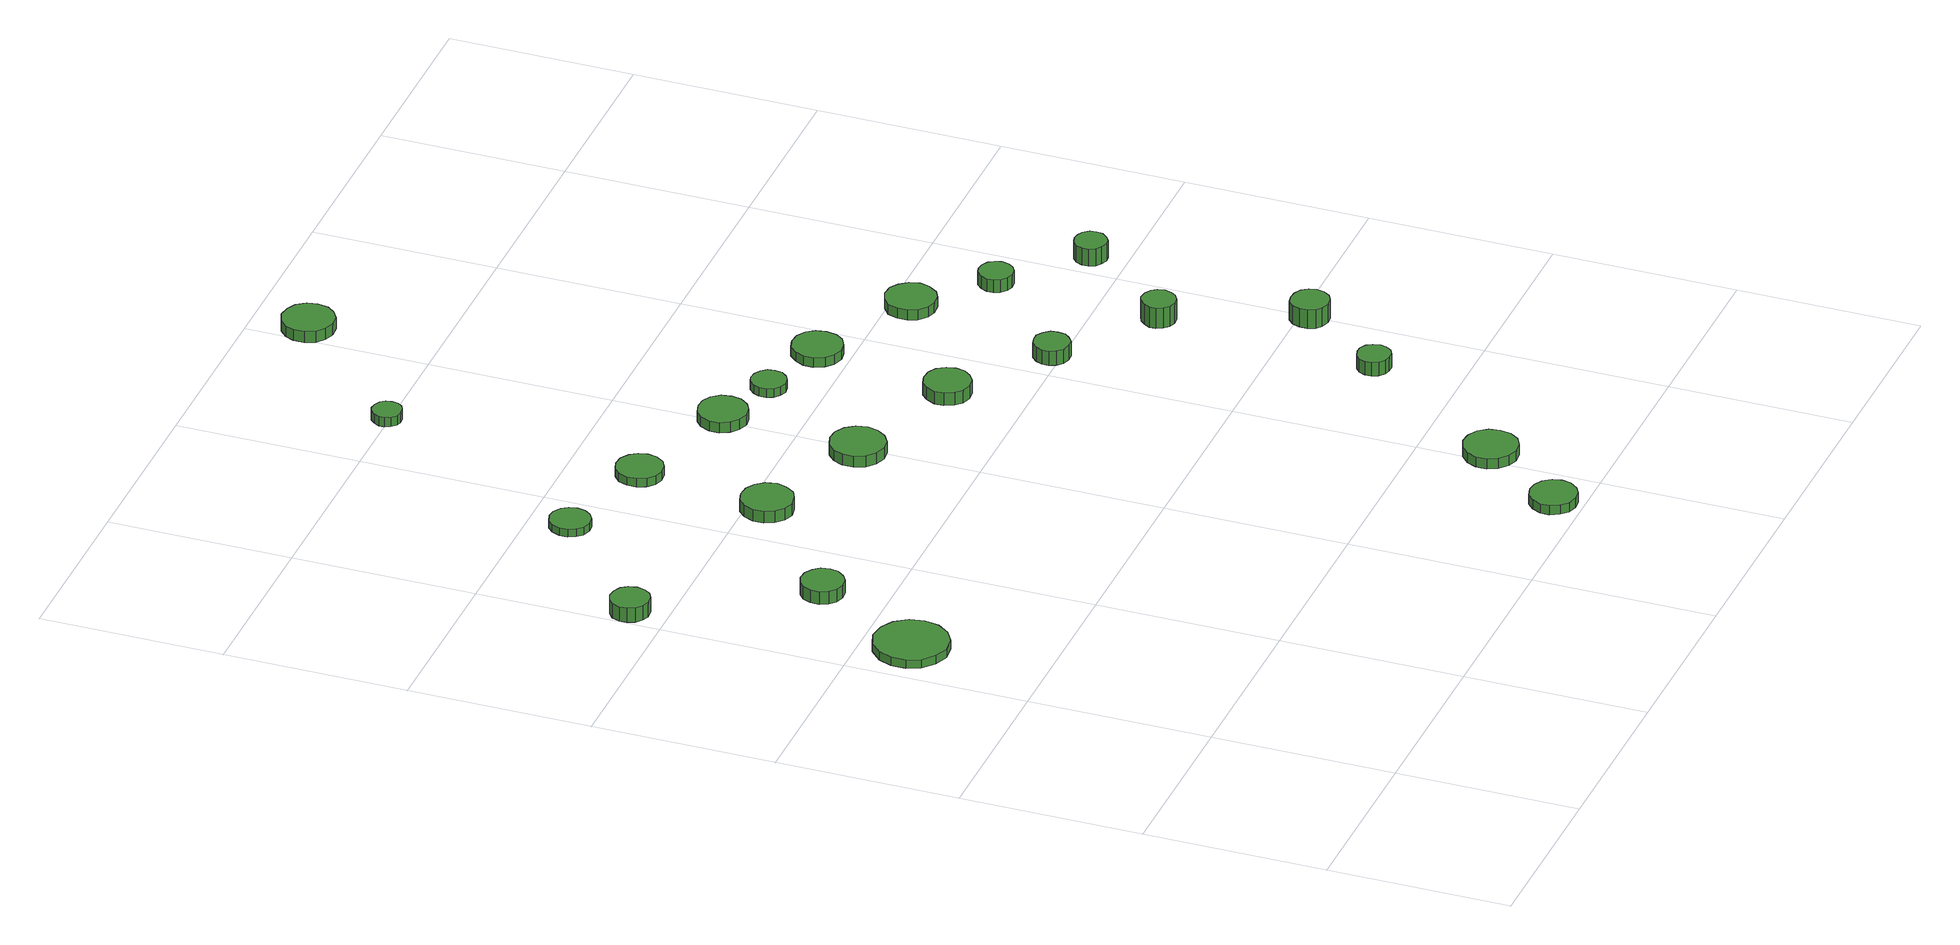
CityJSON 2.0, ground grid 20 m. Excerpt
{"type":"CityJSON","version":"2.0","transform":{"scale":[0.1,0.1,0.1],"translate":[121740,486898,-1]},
"CityObjects":{
"tree1":{"type":"SolitaryVegetationObject","attributes":{"function":"something"},"geometry":[{"type":"MultiSurface","lod":"1","boundaries":[[[0,1,2,3,4,5,6,7,8,9,10,11,12,13,14]],[[15,16,17,18,19,20,21,22,23,24,25,26,27,28,29]],[[0,29,28,1]],[[1,28,27,2]],[[2,27,26,3]],[[3,26,25,4]],[[4,25,24,5]],[[5,24,23,6]],[[6,23,22,7]],[[7,22,21,8]],[[8,21,20,9]],[[9,20,19,10]],[[10,19,18,11]],[[11,18,17,12]],[[12,17,16,13]],[[13,16,15,14]],[[14,15,29,0]]]}]},
"tree2":{"type":"SolitaryVegetationObject","attributes":{"function":"something"},"geometry":[{"type":"MultiSurface","lod":"1","boundaries":[[[30,31,32,33,34,35,36,37,38,39,40,41,42,43,44]],[[45,46,47,48,49,50,51,52,53,54,55,56,57,58,59]],[[30,59,58,31]],[[31,58,57,32]],[[32,57,56,33]],[[33,56,55,34]],[[34,55,54,35]],[[35,54,53,36]],[[36,53,52,37]],[[37,52,51,38]],[[38,51,50,39]],[[39,50,49,40]],[[40,49,48,41]],[[41,48,47,42]],[[42,47,46,43]],[[43,46,45,44]],[[44,45,59,30]]]}]},
"tree3":{"type":"SolitaryVegetationObject","attributes":{"function":"something"},"geometry":[{"type":"MultiSurface","lod":"1","boundaries":[[[60,61,62,63,64,65,66,67,68,69,70,71,72,73,74]],[[75,76,77,78,79,80,81,82,83,84,85,86,87,88,89]],[[60,89,88,61]],[[61,88,87,62]],[[62,87,86,63]],[[63,86,85,64]],[[64,85,84,65]],[[65,84,83,66]],[[66,83,82,67]],[[67,82,81,68]],[[68,81,80,69]],[[69,80,79,70]],[[70,79,78,71]],[[71,78,77,72]],[[72,77,76,73]],[[73,76,75,74]],[[74,75,89,60]]]}]},
"tree4":{"type":"SolitaryVegetationObject","attributes":{"function":"something"},"geometry":[{"type":"MultiSurface","lod":"1","boundaries":[[[90,91,92,93,94,95,96,97,98,99,100,101,102,103,104]],[[105,106,107,108,109,110,111,112,113,114,115,116,117,118,119]],[[90,119,118,91]],[[91,118,117,92]],[[92,117,116,93]],[[93,116,115,94]],[[94,115,114,95]],[[95,114,113,96]],[[96,113,112,97]],[[97,112,111,98]],[[98,111,110,99]],[[99,110,109,100]],[[100,109,108,101]],[[101,108,107,102]],[[102,107,106,103]],[[103,106,105,104]],[[104,105,119,90]]]}]},
"tree5":{"type":"SolitaryVegetationObject","attributes":{"function":"something"},"geometry":[{"type":"MultiSurface","lod":"1","boundaries":[[[120,121,122,123,124,125,126,127,128,129,130,131,132,133,134]],[[135,136,137,138,139,140,141,142,143,144,145,146,147,148,149]],[[120,149,148,121]],[[121,148,147,122]],[[122,147,146,123]],[[123,146,145,124]],[[124,145,144,125]],[[125,144,143,126]],[[126,143,142,127]],[[127,142,141,128]],[[128,141,140,129]],[[129,140,139,130]],[[130,139,138,131]],[[131,138,137,132]],[[132,137,136,133]],[[133,136,135,134]],[[134,135,149,120]]]}]},
"tree6":{"type":"SolitaryVegetationObject","attributes":{"function":"something"}},
"tree7":{"type":"SolitaryVegetationObject","attributes":{"function":"something"},"geometry":[{"type":"MultiSurface","lod":"1","boundaries":[[[150,151,152,153,154,155,156,157,158,159,160,161,162,163,164]],[[165,166,167,168,169,170,171,172,173,174,175,176,177,178,179]],[[150,179,178,151]],[[151,178,177,152]],[[152,177,176,153]],[[153,176,175,154]],[[154,175,174,155]],[[155,174,173,156]],[[156,173,172,157]],[[157,172,171,158]],[[158,171,170,159]],[[159,170,169,160]],[[160,169,168,161]],[[161,168,167,162]],[[162,167,166,163]],[[163,166,165,164]],[[164,165,179,150]]]}]},
"tree8":{"type":"SolitaryVegetationObject","attributes":{"function":"something"},"geometry":[{"type":"MultiSurface","lod":"1","boundaries":[[[180,181,182,183,184,185,186,187,188,189,190,191,192,193,194]],[[195,196,197,198,199,200,201,202,203,204,205,206,207,208,209]],[[180,209,208,181]],[[181,208,207,182]],[[182,207,206,183]],[[183,206,205,184]],[[184,205,204,185]],[[185,204,203,186]],[[186,203,202,187]],[[187,202,201,188]],[[188,201,200,189]],[[189,200,199,190]],[[190,199,198,191]],[[191,198,197,192]],[[192,197,196,193]],[[193,196,195,194]],[[194,195,209,180]]]}]},
"tree9":{"type":"SolitaryVegetationObject","attributes":{"function":"something"},"geometry":[{"type":"MultiSurface","lod":"1","boundaries":[[[210,211,212,213,214,215,216,217,218,219,220,221,222,223,224]],[[225,226,227,228,229,230,231,232,233,234,235,236,237,238,239]],[[210,239,238,211]],[[211,238,237,212]],[[212,237,236,213]],[[213,236,235,214]],[[214,235,234,215]],[[215,234,233,216]],[[216,233,232,217]],[[217,232,231,218]],[[218,231,230,219]],[[219,230,229,220]],[[220,229,228,221]],[[221,228,227,222]],[[222,227,226,223]],[[223,226,225,224]],[[224,225,239,210]]]}]},
"tree10":{"type":"SolitaryVegetationObject","attributes":{"function":"something"}},
"tree11":{"type":"SolitaryVegetationObject","attributes":{"function":"something"},"geometry":[{"type":"MultiSurface","lod":"1","boundaries":[[[240,241,242,243,244,245,246,247,248,249,250,251,252,253,254]],[[255,256,257,258,259,260,261,262,263,264,265,266,267,268,269]],[[240,269,268,241]],[[241,268,267,242]],[[242,267,266,243]],[[243,266,265,244]],[[244,265,264,245]],[[245,264,263,246]],[[246,263,262,247]],[[247,262,261,248]],[[248,261,260,249]],[[249,260,259,250]],[[250,259,258,251]],[[251,258,257,252]],[[252,257,256,253]],[[253,256,255,254]],[[254,255,269,240]]]}]},
"tree12":{"type":"SolitaryVegetationObject","attributes":{"function":"something"},"geometry":[{"type":"MultiSurface","lod":"1","boundaries":[[[270,271,272,273,274,275,276,277,278,279,280,281,282,283,284]],[[285,286,287,288,289,290,291,292,293,294,295,296,297,298,299]],[[270,299,298,271]],[[271,298,297,272]],[[272,297,296,273]],[[273,296,295,274]],[[274,295,294,275]],[[275,294,293,276]],[[276,293,292,277]],[[277,292,291,278]],[[278,291,290,279]],[[279,290,289,280]],[[280,289,288,281]],[[281,288,287,282]],[[282,287,286,283]],[[283,286,285,284]],[[284,285,299,270]]]}]},
"tree13":{"type":"SolitaryVegetationObject","attributes":{"function":"something"},"geometry":[{"type":"MultiSurface","lod":"1","boundaries":[[[300,301,302,303,304,305,306,307,308,309,310,311,312,313,314]],[[315,316,317,318,319,320,321,322,323,324,325,326,327,328,329]],[[300,329,328,301]],[[301,328,327,302]],[[302,327,326,303]],[[303,326,325,304]],[[304,325,324,305]],[[305,324,323,306]],[[306,323,322,307]],[[307,322,321,308]],[[308,321,320,309]],[[309,320,319,310]],[[310,319,318,311]],[[311,318,317,312]],[[312,317,316,313]],[[313,316,315,314]],[[314,315,329,300]]]}]},
"tree14":{"type":"SolitaryVegetationObject","attributes":{"function":"something"}},
"tree15":{"type":"SolitaryVegetationObject","attributes":{"function":"something"},"geometry":[{"type":"MultiSurface","lod":"1","boundaries":[[[330,331,332,333,334,335,336,337,338,339,340,341,342,343,344]],[[345,346,347,348,349,350,351,352,353,354,355,356,357,358,359]],[[330,359,358,331]],[[331,358,357,332]],[[332,357,356,333]],[[333,356,355,334]],[[334,355,354,335]],[[335,354,353,336]],[[336,353,352,337]],[[337,352,351,338]],[[338,351,350,339]],[[339,350,349,340]],[[340,349,348,341]],[[341,348,347,342]],[[342,347,346,343]],[[343,346,345,344]],[[344,345,359,330]]]}]},
"tree16":{"type":"SolitaryVegetationObject","attributes":{"function":"something"},"geometry":[{"type":"MultiSurface","lod":"1","boundaries":[[[360,361,362,363,364,365,366,367,368,369,370,371,372,373,374]],[[375,376,377,378,379,380,381,382,383,384,385,386,387,388,389]],[[360,389,388,361]],[[361,388,387,362]],[[362,387,386,363]],[[363,386,385,364]],[[364,385,384,365]],[[365,384,383,366]],[[366,383,382,367]],[[367,382,381,368]],[[368,381,380,369]],[[369,380,379,370]],[[370,379,378,371]],[[371,378,377,372]],[[372,377,376,373]],[[373,376,375,374]],[[374,375,389,360]]]}]},
"tree17":{"type":"SolitaryVegetationObject","attributes":{"function":"something"}},
"tree18":{"type":"SolitaryVegetationObject","attributes":{"function":"something"}},
"tree19":{"type":"SolitaryVegetationObject","attributes":{"function":"something"},"geometry":[{"type":"MultiSurface","lod":"1","boundaries":[[[390,391,392,393,394,395,396,397,398,399,400,401,402,403,404]],[[405,406,407,408,409,410,411,412,413,414,415,416,417,418,419]],[[390,419,418,391]],[[391,418,417,392]],[[392,417,416,393]],[[393,416,415,394]],[[394,415,414,395]],[[395,414,413,396]],[[396,413,412,397]],[[397,412,411,398]],[[398,411,410,399]],[[399,410,409,400]],[[400,409,408,401]],[[401,408,407,402]],[[402,407,406,403]],[[403,406,405,404]],[[404,405,419,390]]]}]},
"tree20":{"type":"SolitaryVegetationObject","attributes":{"function":"something"},"geometry":[{"type":"MultiSurface","lod":"1","boundaries":[[[420,421,422,423,424,425,426,427,428,429,430,431,432,433,434]],[[435,436,437,438,439,440,441,442,443,444,445,446,447,448,449]],[[420,449,448,421]],[[421,448,447,422]],[[422,447,446,423]],[[423,446,445,424]],[[424,445,444,425]],[[425,444,443,426]],[[426,443,442,427]],[[427,442,441,428]],[[428,441,440,429]],[[429,440,439,430]],[[430,439,438,431]],[[431,438,437,432]],[[432,437,436,433]],[[433,436,435,434]],[[434,435,449,420]]]}]},
"tree21":{"type":"SolitaryVegetationObject","attributes":{"function":"something"},"geometry":[{"type":"MultiSurface","lod":"1","boundaries":[[[450,451,452,453,454,455,456,457,458,459,460,461,462,463,464]],[[465,466,467,468,469,470,471,472,473,474,475,476,477,478,479]],[[450,479,478,451]],[[451,478,477,452]],[[452,477,476,453]],[[453,476,475,454]],[[454,475,474,455]],[[455,474,473,456]],[[456,473,472,457]],[[457,472,471,458]],[[458,471,470,459]],[[459,470,469,460]],[[460,469,468,461]],[[461,468,467,462]],[[462,467,466,463]],[[463,466,465,464]],[[464,465,479,450]]]}]},
"tree22":{"type":"SolitaryVegetationObject","attributes":{"function":"something"},"geometry":[{"type":"MultiSurface","lod":"1","boundaries":[[[480,481,482,483,484,485,486,487,488,489,490,491,492,493,494]],[[495,496,497,498,499,500,501,502,503,504,505,506,507,508,509]],[[480,509,508,481]],[[481,508,507,482]],[[482,507,506,483]],[[483,506,505,484]],[[484,505,504,485]],[[485,504,503,486]],[[486,503,502,487]],[[487,502,501,488]],[[488,501,500,489]],[[489,500,499,490]],[[490,499,498,491]],[[491,498,497,492]],[[492,497,496,493]],[[493,496,495,494]],[[494,495,509,480]]]}]},
"tree23":{"type":"SolitaryVegetationObject","attributes":{"function":"something"},"geometry":[{"type":"MultiSurface","lod":"1","boundaries":[[[510,511,512,513,514,515,516,517,518,519,520,521,522,523,524]],[[525,526,527,528,529,530,531,532,533,534,535,536,537,538,539]],[[510,539,538,511]],[[511,538,537,512]],[[512,537,536,513]],[[513,536,535,514]],[[514,535,534,515]],[[515,534,533,516]],[[516,533,532,517]],[[517,532,531,518]],[[518,531,530,519]],[[519,530,529,520]],[[520,529,528,521]],[[521,528,527,522]],[[522,527,526,523]],[[523,526,525,524]],[[524,525,539,510]]]}]},
"tree24":{"type":"SolitaryVegetationObject","attributes":{"function":"something"},"geometry":[{"type":"MultiSurface","lod":"1","boundaries":[[[540,541,542,543,544,545,546,547,548,549,550,551,552,553,554]],[[555,556,557,558,559,560,561,562,563,564,565,566,567,568,569]],[[540,569,568,541]],[[541,568,567,542]],[[542,567,566,543]],[[543,566,565,544]],[[544,565,564,545]],[[545,564,563,546]],[[546,563,562,547]],[[547,562,561,548]],[[548,561,560,549]],[[549,560,559,550]],[[550,559,558,551]],[[551,558,557,552]],[[552,557,556,553]],[[553,556,555,554]],[[554,555,569,540]]]}]},
"tree25":{"type":"SolitaryVegetationObject","attributes":{"function":"something"},"geometry":[{"type":"MultiSurface","lod":"1","boundaries":[[[570,571,572,573,574,575,576,577,578,579,580,581,582,583,584]],[[585,586,587,588,589,590,591,592,593,594,595,596,597,598,599]],[[570,599,598,571]],[[571,598,597,572]],[[572,597,596,573]],[[573,596,595,574]],[[574,595,594,575]],[[575,594,593,576]],[[576,593,592,577]],[[577,592,591,578]],[[578,591,590,579]],[[579,590,589,580]],[[580,589,588,581]],[[581,588,587,582]],[[582,587,586,583]],[[583,586,585,584]],[[584,585,599,570]]]}]},
"tree26":{"type":"SolitaryVegetationObject","attributes":{"function":"something"},"geometry":[{"type":"MultiSurface","lod":"1","boundaries":[[[600,601,602,603,604,605,606,607,608,609,610,611,612,613,614]],[[615,616,617,618,619,620,621,622,623,624,625,626,627,628,629]],[[600,629,628,601]],[[601,628,627,602]],[[602,627,626,603]],[[603,626,625,604]],[[604,625,624,605]],[[605,624,623,606]],[[606,623,622,607]],[[607,622,621,608]],[[608,621,620,609]],[[609,620,619,610]],[[610,619,618,611]],[[611,618,617,612]],[[612,617,616,613]],[[613,616,615,614]],[[614,615,629,600]]]}]},
"tree27":{"type":"SolitaryVegetationObject","attributes":{"function":"something"},"geometry":[{"type":"MultiSurface","lod":"1","boundaries":[[[630,631,632,633,634,635,636,637,638,639,640,641,642,643,644]],[[645,646,647,648,649,650,651,652,653,654,655,656,657,658,659]],[[630,659,658,631]],[[631,658,657,632]],[[632,657,656,633]],[[633,656,655,634]],[[634,655,654,635]],[[635,654,653,636]],[[636,653,652,637]],[[637,652,651,638]],[[638,651,650,639]],[[639,650,649,640]],[[640,649,648,641]],[[641,648,647,642]],[[642,647,646,643]],[[643,646,645,644]],[[644,645,659,630]]]}]},
"tree28":{"type":"SolitaryVegetationObject","attributes":{"function":"something"}},
"tree29":{"type":"SolitaryVegetationObject","attributes":{"function":"something"}},
"tree30":{"type":"SolitaryVegetationObject","attributes":{"function":"something"}},
"tree31":{"type":"SolitaryVegetationObject","attributes":{"function":"something"}},
"tree32":{"type":"SolitaryVegetationObject","attributes":{"function":"something"}},
"tree33":{"type":"SolitaryVegetationObject","attributes":{"function":"something"}},
"tree34":{"type":"SolitaryVegetationObject","attributes":{"function":"something"}},
"tree35":{"type":"SolitaryVegetationObject","attributes":{"function":"something"}},
"tree36":{"type":"SolitaryVegetationObject","attributes":{"function":"something"}},
"tree37":{"type":"SolitaryVegetationObject","attributes":{"function":"something"}},
"tree38":{"type":"SolitaryVegetationObject","attributes":{"function":"something"}},
"tree39":{"type":"SolitaryVegetationObject","attributes":{"function":"something"}}
},
"vertices":[
[93,546,16],[90,562,16],[80,576,16],[66,584,16],[49,586,16],[34,581,16],[21,569,16],[15,554,16],[15,538,16],[21,523,16],[34,512,16],[49,506,16],[66,508,16],[80,516,16],[90,530,16],[90,530,6],[80,516,6],[66,508,6],[49,506,6],[34,512,6],[21,523,6],[15,538,6],[15,554,6],[21,569,6],[34,581,6],[49,586,6],[66,584,6],[80,576,6],[90,562,6],[93,546,6],
[43,840,22],[41,849,22],[36,856,22],[28,860,22],[19,861,22],[11,858,22],[4,853,22],[1,844,22],[1,836,22],[4,828,22],[11,822,22],[19,819,22],[28,820,22],[36,824,22],[41,831,22],[41,831,5],[36,824,5],[28,820,5],[19,819,5],[11,822,5],[4,828,5],[1,836,5],[1,844,5],[4,853,5],[11,858,5],[19,861,5],[28,860,5],[36,856,5],[41,849,5],[43,840,5],
[148,669,20],[146,679,20],[140,686,20],[132,691,20],[122,692,20],[113,689,20],[106,683,20],[102,674,20],[102,664,20],[106,655,20],[113,649,20],[122,646,20],[132,647,20],[140,652,20],[146,660,20],[146,660,5],[140,652,5],[132,647,5],[122,646,5],[113,649,5],[106,655,5],[102,664,5],[102,674,5],[106,683,5],[113,689,5],[122,692,5],[132,691,5],[140,686,5],[146,679,5],[148,669,5],
[178,955,14],[176,964,14],[171,971,14],[163,976,14],[154,977,14],[145,974,14],[139,968,14],[135,959,14],[135,950,14],[139,942,14],[145,936,14],[154,933,14],[163,934,14],[171,939,14],[176,946,14],[176,946,5],[171,939,5],[163,934,5],[154,933,5],[145,936,5],[139,942,5],[135,950,5],[135,959,5],[139,968,5],[145,974,5],[154,977,5],[163,976,5],[171,971,5],[176,964,5],[178,955,5],
[286,778,19],[283,790,19],[276,799,19],[266,805,19],[254,806,19],[243,803,19],[235,795,19],[230,784,19],[230,772,19],[235,762,19],[243,754,19],[254,750,19],[266,752,19],[276,757,19],[283,767,19],[283,767,5],[276,757,5],[266,752,5],[254,750,5],[243,754,5],[235,762,5],[230,772,5],[230,784,5],[235,795,5],[243,803,5],[254,806,5],[266,805,5],[276,799,5],[283,790,5],[286,778,5],
[301,924,14],[299,934,14],[293,942,14],[284,948,14],[273,949,14],[264,946,14],[256,939,14],[252,929,14],[252,919,14],[256,909,14],[264,902,14],[273,899,14],[284,900,14],[293,905,14],[299,914,14],[299,914,4],[293,905,4],[284,900,4],[273,899,4],[264,902,4],[256,909,4],[252,919,4],[252,929,4],[256,939,4],[264,946,4],[273,949,4],[284,948,4],[293,942,4],[299,934,4],[301,924,4],
[575,32,16],[573,42,16],[566,51,16],[557,56,16],[547,57,16],[536,54,16],[529,47,16],[524,37,16],[524,27,16],[529,17,16],[536,10,16],[547,7,16],[557,8,16],[566,13,16],[573,22,16],[573,22,5],[566,13,5],[557,8,5],[547,7,5],[536,10,5],[529,17,5],[524,27,5],[524,37,5],[529,47,5],[536,54,5],[547,57,5],[557,56,5],[566,51,5],[573,42,5],[575,32,5],
[424,731,17],[421,743,17],[414,753,17],[403,759,17],[391,760,17],[379,756,17],[370,748,17],[365,737,17],[365,725,17],[370,713,17],[379,705,17],[391,701,17],[403,702,17],[414,709,17],[421,719,17],[421,719,4],[414,709,4],[403,702,4],[391,701,4],[379,705,4],[370,713,4],[365,725,4],[365,737,4],[370,748,4],[379,756,4],[391,760,4],[403,759,4],[414,753,4],[421,743,4],[424,731,4],
[298,1201,19],[297,1208,19],[293,1213,19],[287,1216,19],[280,1217,19],[274,1215,19],[269,1210,19],[266,1204,19],[266,1198,19],[269,1192,19],[274,1187,19],[280,1185,19],[287,1186,19],[293,1189,19],[297,1194,19],[297,1194,8],[293,1189,8],[287,1186,8],[280,1185,8],[274,1187,8],[269,1192,8],[266,1198,8],[266,1204,8],[269,1210,8],[274,1215,8],[280,1217,8],[287,1216,8],[293,1213,8],[297,1208,8],[298,1201,8],
[642,124,17],[640,136,17],[633,146,17],[622,152,17],[610,153,17],[599,149,17],[590,141,17],[585,130,17],[585,118,17],[590,107,17],[599,99,17],[610,95,17],[622,96,17],[633,102,17],[640,112,17],[640,112,5],[633,102,5],[622,96,5],[610,95,5],[599,99,5],[590,107,5],[585,118,5],[585,130,5],[590,141,5],[599,149,5],[610,153,5],[622,152,5],[633,146,5],[640,136,5],[642,124,5],
[433,882,16],[431,893,16],[424,902,16],[415,907,16],[404,908,16],[393,905,16],[385,898,16],[380,887,16],[380,876,16],[385,866,16],[393,859,16],[404,855,16],[415,857,16],[424,862,16],[431,871,16],[431,871,4],[424,862,4],[415,857,4],[404,855,4],[393,859,4],[385,866,4],[380,876,4],[380,887,4],[385,898,4],[393,905,4],[404,908,4],[415,907,4],[424,902,4],[431,893,4],[433,882,4],
[498,859,14],[497,867,14],[492,873,14],[485,877,14],[477,878,14],[470,876,14],[464,870,14],[461,863,14],[461,855,14],[464,848,14],[470,843,14],[477,840,14],[485,841,14],[492,845,14],[497,851,14],[497,851,4],[492,845,4],[485,841,4],[477,840,4],[470,843,4],[464,848,4],[461,855,4],[461,863,4],[464,870,4],[470,876,4],[477,878,4],[485,877,4],[492,873,4],[497,867,4],[498,859,4],
[559,685,19],[557,695,19],[551,704,19],[542,709,19],[531,710,19],[521,707,19],[514,700,19],[509,690,19],[509,680,19],[514,670,19],[521,663,19],[531,660,19],[542,661,19],[551,667,19],[557,675,19],[557,675,4],[551,667,4],[542,661,4],[531,660,4],[521,663,4],[514,670,4],[509,680,4],[509,690,4],[514,700,4],[521,707,4],[531,710,4],[542,709,4],[551,704,4],[557,695,4],[559,685,4],
[584,835,16],[582,846,16],[576,855,16],[566,861,16],[555,862,16],[544,859,16],[536,851,16],[531,841,16],[531,830,16],[536,819,16],[544,812,16],[555,808,16],[566,810,16],[576,815,16],[582,824,16],[582,824,5],[576,815,5],[566,810,5],[555,808,5],[544,812,5],[536,819,5],[531,830,5],[531,841,5],[536,851,5],[544,859,5],[555,862,5],[566,861,5],[576,855,5],[582,846,5],[584,835,5],
[443,1336,23],[441,1347,23],[434,1357,23],[424,1362,23],[412,1364,23],[401,1360,23],[392,1352,23],[388,1342,23],[388,1330,23],[392,1319,23],[401,1312,23],[412,1308,23],[424,1309,23],[434,1315,23],[441,1324,23],[441,1324,10],[434,1315,10],[424,1309,10],[412,1308,10],[401,1312,10],[392,1319,10],[388,1330,10],[388,1342,10],[392,1352,10],[401,1360,10],[412,1364,10],[424,1362,10],[434,1357,10],[441,1347,10],[443,1336,10],
[749,294,21],[747,302,21],[743,308,21],[736,312,21],[729,312,21],[722,310,21],[716,305,21],[713,298,21],[713,291,21],[716,284,21],[722,279,21],[729,277,21],[736,277,21],[743,281,21],[747,287,21],[747,287,5],[743,281,5],[736,277,5],[729,277,5],[722,279,5],[716,284,5],[713,291,5],[713,298,5],[716,305,5],[722,310,5],[729,312,5],[736,312,5],[743,308,5],[747,302,5],[749,294,5],
[656,610,22],[655,618,22],[650,624,22],[643,629,22],[635,629,22],[627,627,22],[621,621,22],[618,614,22],[618,606,22],[621,599,22],[627,593,22],[635,591,22],[643,591,22],[650,596,22],[655,602,22],[655,602,5],[650,596,5],[643,591,5],[635,591,5],[627,593,5],[621,599,5],[618,606,5],[618,614,5],[621,621,5],[627,627,5],[635,629,5],[643,629,5],[650,624,5],[655,618,5],[656,610,5],
[760,533,29],[758,540,29],[754,546,29],[747,550,29],[739,551,29],[732,548,29],[727,543,29],[723,536,29],[723,529,29],[727,522,29],[732,517,29],[739,514,29],[747,515,29],[754,519,29],[758,525,29],[758,525,5],[754,519,5],[747,515,5],[739,514,5],[732,517,5],[727,522,5],[723,529,5],[723,536,5],[727,543,5],[732,548,5],[739,551,5],[747,550,5],[754,546,5],[758,540,5],[760,533,5],
[704,778,17],[701,789,17],[694,798,17],[685,804,17],[673,805,17],[663,801,17],[654,794,17],[650,783,17],[650,772,17],[654,762,17],[663,754,17],[673,751,17],[685,752,17],[694,757,17],[701,767,17],[701,767,5],[694,757,5],[685,752,5],[673,751,5],[663,754,5],[654,762,5],[650,772,5],[650,783,5],[654,794,5],[663,801,5],[673,805,5],[685,804,5],[694,798,5],[701,789,5],[704,778,5],
[818,389,27],[816,397,27],[811,404,27],[803,408,27],[795,409,27],[786,407,27],[780,401,27],[777,393,27],[777,384,27],[780,376,27],[786,371,27],[795,368,27],[803,369,27],[811,373,27],[816,380,27],[816,380,5],[811,373,5],[803,369,5],[795,368,5],[786,371,5],[780,376,5],[777,384,5],[777,393,5],[780,401,5],[786,407,5],[795,409,5],[803,408,5],[811,404,5],[816,397,5],[818,389,5],
[766,712,21],[764,719,21],[760,725,21],[753,729,21],[745,730,21],[738,728,21],[732,722,21],[729,715,21],[729,708,21],[732,701,21],[738,696,21],[745,693,21],[753,694,21],[760,698,21],[764,704,21],[764,704,6],[760,698,6],[753,694,6],[745,693,6],[738,696,6],[732,701,6],[729,708,6],[729,715,6],[732,722,6],[738,728,6],[745,730,6],[753,729,6],[760,725,6],[764,719,6],[766,712,6],
[846,639,26],[845,646,26],[840,652,26],[834,655,26],[827,656,26],[820,654,26],[814,649,26],[811,642,26],[811,635,26],[814,628,26],[820,624,26],[827,621,26],[834,622,26],[840,626,26],[845,632,26],[845,632,6],[840,626,6],[834,622,6],[827,621,6],[820,624,6],[814,628,6],[811,635,6],[811,642,6],[814,649,6],[820,654,6],[827,656,6],[834,655,6],[840,652,6],[845,646,6],[846,639,6]
]}
